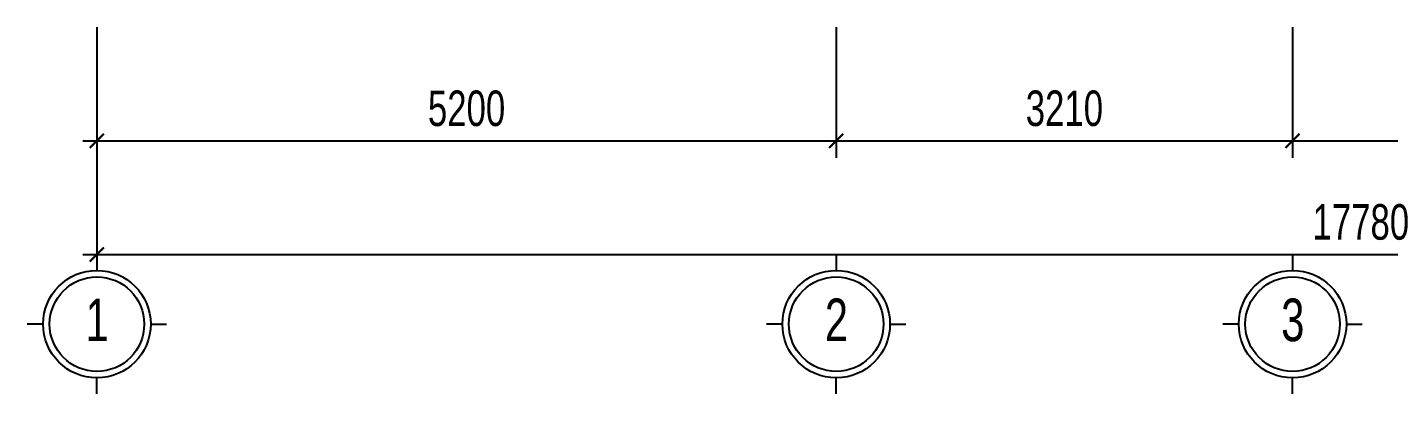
# Model space of a CAD drawing. Header units: inches. Extents: x 442278 to 842836, y -356313 to 59457.
# Drawn here: x 744931 to 754508, y 2128 to 4709 of the extents above; entities that cross this region are included whole.
import ezdxf

# ---------------------------------------------------------------- set-up
doc = ezdxf.new("R2010")
doc.units = ezdxf.units.IN
doc.header["$LTSCALE"] = 250
doc.header["$MEASUREMENT"] = 0
for name, color, linetype in [('LA.DIM', 251, 'Continuous'), ('LA.TEXT', 60, 'Continuous'), ('XDIT-BT', 7, 'Continuous'), ('XDIT-MANH', 252, 'Continuous')]:
    doc.layers.add(name, color=color, linetype=linetype)
doc.styles.add('S.STEXT', font='arial.ttf', dxfattribs={"width": 0.7})
doc.dimstyles.new('S.DIM100', dxfattribs={"dimtxt": 250, "dimasz": 100, "dimexe": 120, "dimexo": 0, "dimgap": 100, "dimtad": 1, "dimdec": 0, "dimzin": 13, "dimdsep": 46, "dimtxsty": 'S.STEXT', "dimblk": 'ARCHTICK', "dimblk1": 'ARCHTICK', "dimcen": 0, "dimdle": 100, "dimclrd": 251, "dimclre": 251, "dimclrt": 60, "dimadec": 0, "dimazin": 0, "dimtfac": 1, "dimtdec": 0, "dimtix": 1, "dimtmove": 2, "dimatfit": 3, "dimfxl": 1, "dimtolj": 1, "dimtzin": 13, "dimarcsym": 0})

# ---------------------------------------------------------------- blocks, each defined once
blk = doc.blocks.new('_ArchTick')
at = {"color": 0, "linetype": 'ByBlock', "const_width": 0.15}
blk.add_lwpolyline([(-0.5, -0.5), (0.5, 0.5)], dxfattribs=at)
blk = doc.blocks.new('*D1166')
at = {"layer": 'DEFPOINTS', "color": 0, "transparency": 16777216}
for p in [(745421.4, 4708.9), (750621.4, 4708.9), (750621.4, 3908.9)]:
    blk.add_point(p, dxfattribs=at)
at = {"layer": 'LA.DIM', "color": 251, "lineweight": -2, "transparency": 16777216}
for p, q in [((745421.4, 4708.9), (745421.4, 3788.9)), ((750621.4, 4708.9), (750621.4, 3788.9)), ((745321.4, 3908.9), (750721.4, 3908.9))]:
    blk.add_line(p, q, dxfattribs=at)
at = {"layer": 'LA.DIM', "color": 251, "lineweight": -2, "transparency": 16777216, "xscale": 100, "yscale": 100, "zscale": 100, "rotation": 180}
blk.add_blockref('_ArchTick', (745421.4, 3908.9), dxfattribs=at)
at = {"layer": 'LA.DIM', "color": 251, "lineweight": -2, "transparency": 16777216, "xscale": 100, "yscale": 100, "zscale": 100}
blk.add_blockref('_ArchTick', (750621.4, 3908.9), dxfattribs=at)
at = {"layer": 'LA.DIM', "color": 60, "transparency": 16777216, "insert": (748021.4, 4136.5), "char_height": 250, "attachment_point": 5, "style": 'S.STEXT'}
blk.add_mtext('\\A1;5200', dxfattribs=at)
blk = doc.blocks.new('*D1201')
at = {"layer": 'DEFPOINTS', "color": 0, "transparency": 16777216}
for p in [(745421.4, 4708.9), (763201.4, 4708.9), (763201.4, 3108.9)]:
    blk.add_point(p, dxfattribs=at)
at = {"layer": 'LA.DIM', "color": 251, "lineweight": -2, "transparency": 16777216}
for p, q in [((745421.4, 4708.9), (745421.4, 2988.9)), ((763201.4, 4708.9), (763201.4, 2988.9)), ((745321.4, 3108.9), (763301.4, 3108.9))]:
    blk.add_line(p, q, dxfattribs=at)
at = {"layer": 'LA.DIM', "color": 251, "lineweight": -2, "transparency": 16777216, "xscale": 100, "yscale": 100, "zscale": 100, "rotation": 180}
blk.add_blockref('_ArchTick', (745421.4, 3108.9), dxfattribs=at)
at = {"layer": 'LA.DIM', "color": 251, "lineweight": -2, "transparency": 16777216, "xscale": 100, "yscale": 100, "zscale": 100}
blk.add_blockref('_ArchTick', (763201.4, 3108.9), dxfattribs=at)
at = {"layer": 'LA.DIM', "color": 60, "transparency": 16777216, "insert": (754311.4, 3336.5), "char_height": 250, "attachment_point": 5, "style": 'S.STEXT'}
blk.add_mtext('\\A1;17780', dxfattribs=at)
blk = doc.blocks.new('*D1204')
at = {"layer": 'DEFPOINTS', "color": 0, "transparency": 16777216}
for p in [(750621.4, 4708.9), (753831.4, 4708.9), (753831.4, 3908.9)]:
    blk.add_point(p, dxfattribs=at)
at = {"layer": 'LA.DIM', "color": 251, "lineweight": -2, "transparency": 16777216}
for p, q in [((750621.4, 4708.9), (750621.4, 3788.9)), ((753831.4, 4708.9), (753831.4, 3788.9)), ((750521.4, 3908.9), (753931.4, 3908.9))]:
    blk.add_line(p, q, dxfattribs=at)
at = {"layer": 'LA.DIM', "color": 251, "lineweight": -2, "transparency": 16777216, "xscale": 100, "yscale": 100, "zscale": 100, "rotation": 180}
blk.add_blockref('_ArchTick', (750621.4, 3908.9), dxfattribs=at)
at = {"layer": 'LA.DIM', "color": 251, "lineweight": -2, "transparency": 16777216, "xscale": 100, "yscale": 100, "zscale": 100}
blk.add_blockref('_ArchTick', (753831.4, 3908.9), dxfattribs=at)
at = {"layer": 'LA.DIM', "color": 60, "transparency": 16777216, "insert": (752226.4, 4136.6), "char_height": 250, "attachment_point": 5, "style": 'S.STEXT'}
blk.add_mtext('\\A1;3210', dxfattribs=at)
blk = doc.blocks.new('*D1205')
at = {"layer": 'DEFPOINTS', "color": 0, "transparency": 16777216}
for p in [(745421.4, 4708.9), (763201.4, 4708.9), (763201.4, 3108.9)]:
    blk.add_point(p, dxfattribs=at)
at = {"layer": 'LA.DIM', "color": 251, "lineweight": -2, "transparency": 16777216}
for p, q in [((745421.4, 4708.9), (745421.4, 2988.9)), ((763201.4, 4708.9), (763201.4, 2988.9)), ((745321.4, 3108.9), (763301.4, 3108.9))]:
    blk.add_line(p, q, dxfattribs=at)
at = {"layer": 'LA.DIM', "color": 251, "lineweight": -2, "transparency": 16777216, "xscale": 100, "yscale": 100, "zscale": 100, "rotation": 180}
blk.add_blockref('_ArchTick', (745421.4, 3108.9), dxfattribs=at)
at = {"layer": 'LA.DIM', "color": 251, "lineweight": -2, "transparency": 16777216, "xscale": 100, "yscale": 100, "zscale": 100}
blk.add_blockref('_ArchTick', (763201.4, 3108.9), dxfattribs=at)
at = {"layer": 'LA.DIM', "color": 60, "transparency": 16777216, "insert": (754311.4, 3336.5), "char_height": 250, "attachment_point": 5, "style": 'S.STEXT'}
blk.add_mtext('\\A1;17780', dxfattribs=at)
blk = doc.blocks.new('*D1208')
at = {"layer": 'DEFPOINTS', "color": 0, "transparency": 16777216}
for p in [(753831.4, 4708.9), (758991.4, 4708.9), (758991.4, 3908.9)]:
    blk.add_point(p, dxfattribs=at)
at = {"layer": 'LA.DIM', "color": 251, "lineweight": -2, "transparency": 16777216}
for p, q in [((753831.4, 4708.9), (753831.4, 3788.9)), ((758991.4, 4708.9), (758991.4, 3788.9)), ((753731.4, 3908.9), (759091.4, 3908.9))]:
    blk.add_line(p, q, dxfattribs=at)
at = {"layer": 'LA.DIM', "color": 251, "lineweight": -2, "transparency": 16777216, "xscale": 100, "yscale": 100, "zscale": 100, "rotation": 180}
blk.add_blockref('_ArchTick', (753831.4, 3908.9), dxfattribs=at)
at = {"layer": 'LA.DIM', "color": 251, "lineweight": -2, "transparency": 16777216, "xscale": 100, "yscale": 100, "zscale": 100}
blk.add_blockref('_ArchTick', (758991.4, 3908.9), dxfattribs=at)
at = {"layer": 'LA.DIM', "color": 60, "transparency": 16777216, "insert": (756411.4, 4136.5), "char_height": 250, "attachment_point": 5, "style": 'S.STEXT'}
blk.add_mtext('\\A1;5160', dxfattribs=at)
blk = doc.blocks.new('*D1209')
at = {"layer": 'DEFPOINTS', "color": 0, "transparency": 16777216}
for p in [(745421.4, 4708.9), (763201.4, 4708.9), (763201.4, 3108.9)]:
    blk.add_point(p, dxfattribs=at)
at = {"layer": 'LA.DIM', "color": 251, "lineweight": -2, "transparency": 16777216}
for p, q in [((745421.4, 4708.9), (745421.4, 2988.9)), ((763201.4, 4708.9), (763201.4, 2988.9)), ((745321.4, 3108.9), (763301.4, 3108.9))]:
    blk.add_line(p, q, dxfattribs=at)
at = {"layer": 'LA.DIM', "color": 251, "lineweight": -2, "transparency": 16777216, "xscale": 100, "yscale": 100, "zscale": 100, "rotation": 180}
blk.add_blockref('_ArchTick', (745421.4, 3108.9), dxfattribs=at)
at = {"layer": 'LA.DIM', "color": 251, "lineweight": -2, "transparency": 16777216, "xscale": 100, "yscale": 100, "zscale": 100}
blk.add_blockref('_ArchTick', (763201.4, 3108.9), dxfattribs=at)
at = {"layer": 'LA.DIM', "color": 60, "transparency": 16777216, "insert": (754311.4, 3336.5), "char_height": 250, "attachment_point": 5, "style": 'S.STEXT'}
blk.add_mtext('\\A1;17780', dxfattribs=at)
blk = doc.blocks.new('*D1213')
at = {"layer": 'DEFPOINTS', "color": 0, "transparency": 16777216}
for p in [(745421.4, 4708.9), (763201.4, 4708.9), (763201.4, 3108.9)]:
    blk.add_point(p, dxfattribs=at)
at = {"layer": 'LA.DIM', "color": 251, "lineweight": -2, "transparency": 16777216}
for p, q in [((745421.4, 4708.9), (745421.4, 2988.9)), ((763201.4, 4708.9), (763201.4, 2988.9)), ((745321.4, 3108.9), (763301.4, 3108.9))]:
    blk.add_line(p, q, dxfattribs=at)
at = {"layer": 'LA.DIM', "color": 251, "lineweight": -2, "transparency": 16777216, "xscale": 100, "yscale": 100, "zscale": 100, "rotation": 180}
blk.add_blockref('_ArchTick', (745421.4, 3108.9), dxfattribs=at)
at = {"layer": 'LA.DIM', "color": 251, "lineweight": -2, "transparency": 16777216, "xscale": 100, "yscale": 100, "zscale": 100}
blk.add_blockref('_ArchTick', (763201.4, 3108.9), dxfattribs=at)
at = {"layer": 'LA.DIM', "color": 60, "transparency": 16777216, "insert": (754311.4, 3336.5), "char_height": 250, "attachment_point": 5, "style": 'S.STEXT'}
blk.add_mtext('\\A1;17780', dxfattribs=at)

msp = doc.modelspace()

# ---------------------------------------------------------------- linework, layer by layer
at = {"layer": 'XDIT-BT', "linetype": 'Continuous'}
for centre in [(745421.39, 2618.68), (750621.39, 2618.68), (753831.39, 2618.68)]:
    msp.add_circle(centre, 332.64, dxfattribs=at)
at = {"layer": 'XDIT-MANH', "linetype": 'Continuous'}
for p, q in [((745421.39, 3108.9), (745421.39, 2996.96)), ((750621.39, 3108.9), (750621.39, 2996.96)), ((753831.39, 3108.9), (753831.39, 2996.96)), ((745043.11, 2618.68), (744931.17, 2618.68)), ((745799.67, 2618.68), (745911.61, 2618.68)), ((750243.11, 2618.68), (750131.17, 2618.68)), ((750999.67, 2618.68), (751111.61, 2618.68)), ((753453.11, 2618.68), (753341.17, 2618.68)), ((754209.67, 2618.68), (754321.61, 2618.68)), ((745421.39, 2128.46), (745421.39, 2240.4)), ((750621.39, 2128.46), (750621.39, 2240.4)), ((753831.39, 2128.46), (753831.39, 2240.4))]:
    msp.add_line(p, q, dxfattribs=at)
for centre in [(745421.39, 2618.68), (750621.39, 2618.68), (753831.39, 2618.68)]:
    msp.add_circle(centre, 378.28, dxfattribs=at)

# ---------------------------------------------------------------- texts
at = {"layer": 'LA.TEXT', "style": 'S.STEXT', "width": 0.7}
for s, p in [('1', (745341.39, 2498.9)), ('2', (750541.39, 2498.9)), ('3', (753751.39, 2498.9))]:
    msp.add_text(s, height=300, dxfattribs=at).set_placement(p)

# ---------------------------------------------------------------- dimensions: what is measured, and where the dimension line sits
at = {"layer": 'LA.DIM'}
for base, p1, p2, picture, middle in [((750621.39, 3908.9), (745421.39, 4708.9), (750621.39, 4708.9), '*D1166', (748021.39, 4136.54)), ((763201.39, 3108.9), (745421.39, 4708.9), (763201.39, 4708.9), '*D1201', (754311.39, 3336.54)), ((763201.39, 3108.9), (745421.39, 4708.9), (763201.39, 4708.9), '*D1205', (754311.39, 3336.54)), ((763201.39, 3108.9), (745421.39, 4708.9), (763201.39, 4708.9), '*D1209', (754311.39, 3336.54)), ((763201.39, 3108.9), (745421.39, 4708.9), (763201.39, 4708.9), '*D1213', (754311.39, 3336.54)), ((753831.39, 3908.9), (750621.39, 4708.9), (753831.39, 4708.9), '*D1204', (752226.39, 4136.63)), ((758991.39, 3908.9), (753831.39, 4708.9), (758991.39, 4708.9), '*D1208', (756411.39, 4136.54))]:
    dim = msp.add_linear_dim(base=base, p1=p1, p2=p2, dimstyle='S.DIM100', dxfattribs=at)
    dim.commit()
    dim.dimension.update_dxf_attribs({"geometry": picture, "text_midpoint": middle})

doc.saveas('drawing.dxf')
